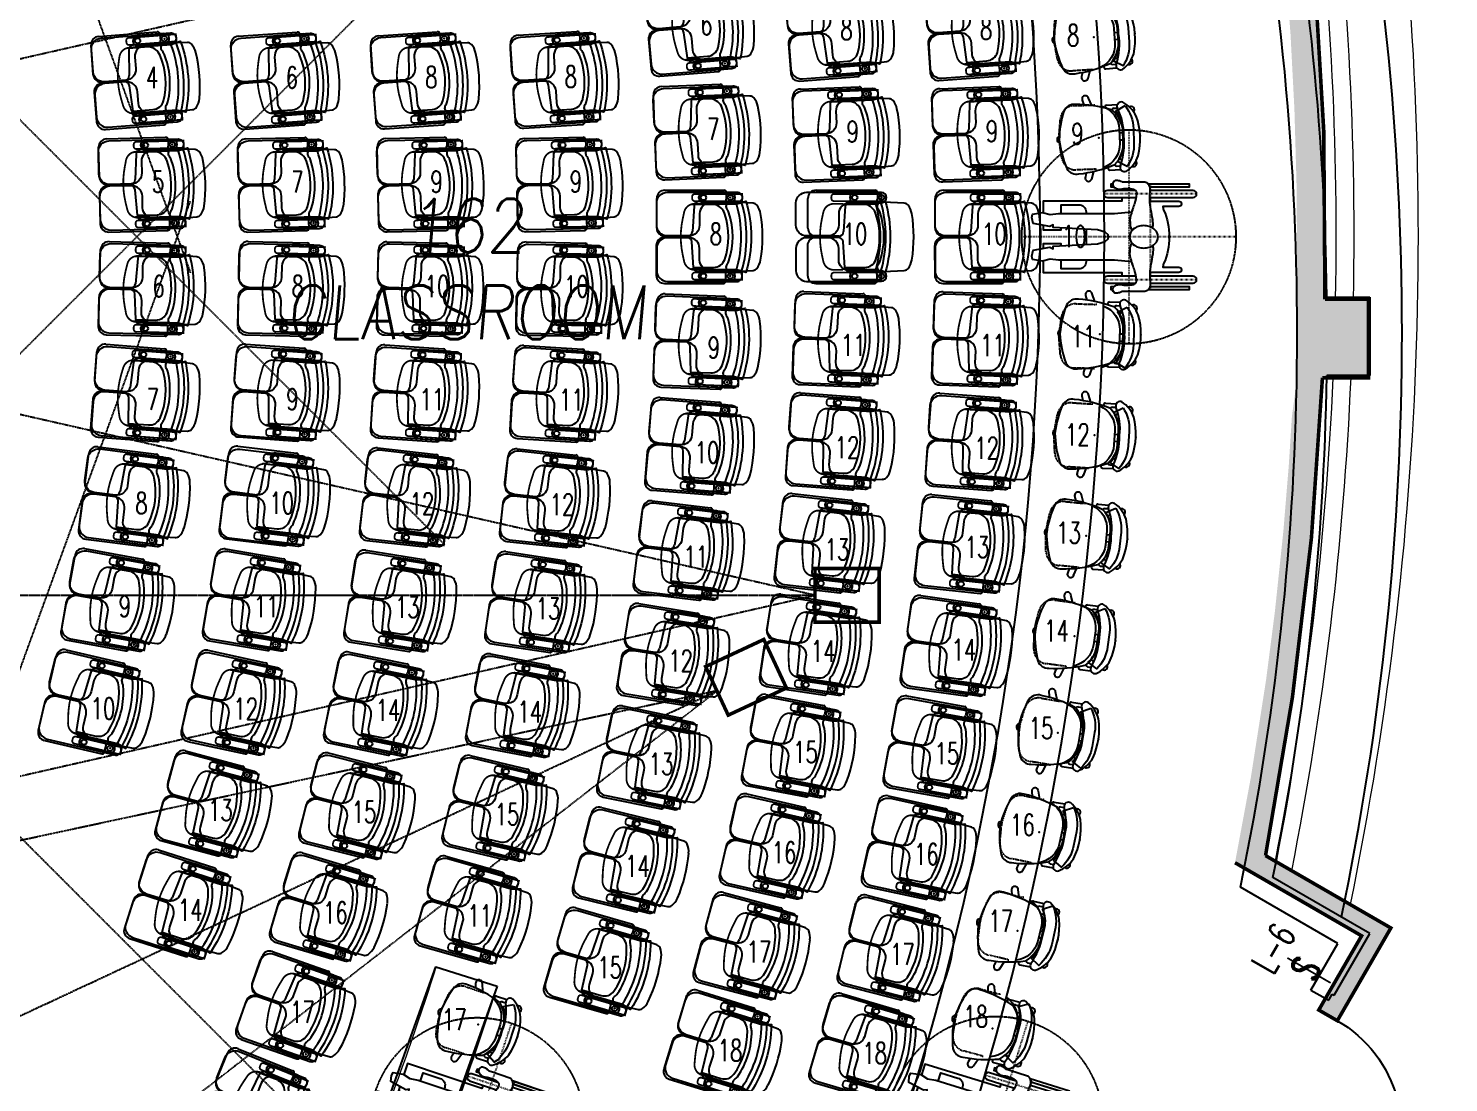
# Model space of a CAD drawing. Extents: x 689 to 4377, y 664 to 3532.
# Drawn here: x 3231 to 3628.9, y 974.5 to 1269.7 of the extents above; entities that cross this region are included whole.
import ezdxf
from ezdxf.enums import TextEntityAlignment as Align

# ---------------------------------------------------------------- set-up
doc = ezdxf.new("R2010")
doc.units = 0
doc.header["$MEASUREMENT"] = 0
for name, pattern in [('CENTER2', [1.125, 0.75, -0.125, 0.125, -0.125]), ('DASHED2', [0.375, 0.25, -0.125]), ('DOT', [0.25, 0, -0.25]), ('DOT2', [0.125, 0, -0.125])]:
    doc.linetypes.add(name, pattern=pattern)
doc.layers.get('0').update_dxf_attribs({"linetype": 'CONTINUOUS'})
for name, color, linetype in [('162-A-TXT', 7, 'CONTINUOUS'), ('162-A1-FURN', 32, 'CONTINUOUS'), ('162-A1-OVHD', 41, 'DASHED2'), ('A-BELOW', 111, 'CONTINUOUS'), ('A-DOOR', 7, 'CONTINUOUS'), ('A-FS-ID', 6, 'CONTINUOUS'), ('A-FS-NM', 6, 'CONTINUOUS'), ('A-WL-EX', 171, 'CONTINUOUS'), ('A-WL-EX-HATCH', 213, 'CONTINUOUS'), ('class_ADA', 253, 'CONTINUOUS'), ('class_FURN', 30, 'CONTINUOUS')]:
    doc.layers.add(name, color=color, linetype=linetype)
doc.styles.add('ROMAND', font='romand', dxfattribs={"width": 0.75})
doc.styles.add('RomanS', font='romans.shx')
doc.styles.get("Standard").update_dxf_attribs({"font": 'ROMANS.shx', "width": 0.85, "oblique": 5, "height": 6})

# ---------------------------------------------------------------- blocks, each defined once
blk = doc.blocks.new('SW1')
at = {"const_width": 0.5}
blk.add_lwpolyline([(0, 14), (0, 0)], dxfattribs=at)
at = {"style": 'ROMAND', "width": 0.75}
blk.add_text('S', height=8, dxfattribs=at).set_placement((0, 8.02), align=Align.MIDDLE_CENTER)
blk = doc.blocks.new('DR-36')
blk.add_lwpolyline([(36, 0, 0.414214), (0, 36), (0, 0), (2, 0), (2, 35.94)], format="xyb")
blk = doc.blocks.new('IT-SCRN-10-R')
at = {"linetype": 'DASHED2', "ltscale": 0.5}
for points in [[(186.68, -186.68), (0, 0), (186.68, 186.68)], [(0, 60), (262.5, 0), (0, -60)]]:
    blk.add_lwpolyline(points, dxfattribs=at)
for points in [[(-2.5, 78.62), (7.25, 78.62), (7.25, -64.38), (-2.5, -64.38)], [(-1.75, 66.44), (6.5, 66.44), (6.5, -63.62), (-1.75, -63.62)]]:
    blk.add_lwpolyline(points, close=True, dxfattribs=at)
at = {"linetype": 'DASHED2', "ltscale": 0.4}
blk.add_lwpolyline([(0, 60), (1, 60), (1, -60), (0, -60)], close=True, dxfattribs=at)
at = {"linetype": 'DASHED2', "ltscale": 0.5, "const_width": 1}
blk.add_lwpolyline([(262.5, -7.5), (280.5, -7.5), (280.5, 7.5), (262.5, 7.5)], close=True, dxfattribs=at)
at = {"linetype": 'CENTER2', "ltscale": 0.5}
blk.add_lwpolyline([(0, 0), (262.5, 0)], dxfattribs=at)
blk = doc.blocks.new('IT-SCRN-11-L')
at = {"linetype": 'DASHED2', "ltscale": 0.5}
for points in [[(186.68, -186.68), (0, 0), (186.68, 186.68)], [(0, 66), (290.4, 0), (0, -66)]]:
    blk.add_lwpolyline(points, dxfattribs=at)
for points in [[(-2.5, 70.38), (7.25, 70.38), (7.25, -84.62), (-2.5, -84.62)], [(-1.75, 69.62), (6.5, 69.62), (6.5, -72.44), (-1.75, -72.44)]]:
    blk.add_lwpolyline(points, close=True, dxfattribs=at)
at = {"linetype": 'DASHED2', "ltscale": 0.4}
blk.add_lwpolyline([(0, 66), (1, 66), (1, -66), (0, -66)], close=True, dxfattribs=at)
at = {"linetype": 'DASHED2', "ltscale": 0.5, "const_width": 1}
blk.add_lwpolyline([(290.4, -7.5), (308.4, -7.5), (308.4, 7.5), (290.4, 7.5)], close=True, dxfattribs=at)
at = {"linetype": 'CENTER2', "ltscale": 0.5}
blk.add_lwpolyline([(0, 0), (290.4, 0)], dxfattribs=at)
blk = doc.blocks.new('CHAIR-14-DT')
at = {"ltscale": 0.5, "flags": 128}
for points in [[(-14.44, 6.5), (-14.44, 3.25, -0.414214), (-17.44, 0.25), (-23.44, 0.25, -0.414214), (-26.44, 3.25), (-26.44, 9.5, -0.414214), (-23.44, 12.5), (-4, 12.5, -0.414214), (-2.5, 11), (-2.5, 11, -0.414214), (-4, 9.5), (-11.44, 9.5, 0.414214)], [(-14.44, -6.5), (-14.44, -3.25, 0.414214), (-17.44, -0.25), (-23.44, -0.25, 0.414214), (-26.44, -3.25), (-26.44, -9.5, 0.414214), (-23.44, -12.5), (-4, -12.5, 0.414214), (-2.5, -11), (-2.5, -11, 0.414214), (-4, -9.5), (-11.44, -9.5, -0.414214)]]:
    blk.add_lwpolyline(points, format="xyb", close=True, dxfattribs=at)
at = {"linetype": 'DOT2', "ltscale": 0.5, "const_width": 0.5}
for points in [[(-2.5, 10), (-2.5, 12), (-15.75, 12, 0.414214), (-16.5, 11.25), (-16.5, 10.75, 0.414214), (-15.75, 10)], [(-2.5, -10), (-2.5, -12), (-15.75, -12, -0.414214), (-16.5, -11.25), (-16.5, -10.75, -0.414214), (-15.75, -10)]]:
    blk.add_lwpolyline(points, format="xyb", close=True, dxfattribs=at)
at = {"linetype": 'DOT2', "ltscale": 0.5}
blk.add_lwpolyline([(-13.25, -9.25, 0.5, 0.5, 0), (-15.83, -9.25, 0.5, 0.5, -0.353134), (-18.76, -6.88, 0.5, 0.5, 0), (-19.15, -5.07, 0.5, 0.5, -0.053285), (-19.7, 0, 0.5, 0.5, -0.053285), (-19.15, 5.07, 0.5, 0.5, 0), (-18.76, 6.88, 0.5, 0.5, -0.353134), (-15.83, 9.25, 0.5, 0.5, 0), (-13.25, 9.25, 0, 0, 0)], format="xyseb", dxfattribs=at)
at = {"linetype": 'Continuous'}
blk.add_lwpolyline([(-12.64, 9.25), (-3.99, 9.25), (-1.44, 10, -0.144476), (-1.44, -10), (-3.99, -9.25), (-12.64, -9.25)], format="xyb", dxfattribs=at)
for points in [[(-8.09, 9.71), (-8.09, 10)], [(-8.09, 9.25), (-8.09, 9.5)], [(-6.09, 9.71), (-6.09, 10)], [(-6.09, 9.25), (-6.09, 9.5)], [(-8.09, -9.25), (-8.09, -9.5)], [(-8.09, -9.71), (-8.09, -10)], [(-6.09, -9.25), (-6.09, -9.5)], [(-6.09, -9.71), (-6.09, -10)]]:
    blk.add_lwpolyline(points, dxfattribs=at)
for radius, start, end in [(32.58, 343.5061, 16.4939), (34.08, 343.5581, 16.4419)]:
    blk.add_arc((-35.33, 0), radius, start, end, dxfattribs=at)
blk = doc.blocks.new('HC-TEMPL')
at = {"color": 253, "linetype": 'DOT'}
for p, q in [((0, 30), (0, -30)), ((-12, 19), (-12, -7)), ((12, 19), (12, -7)), ((-14.75, 6), (14.75, 6)), ((-30, 0), (30, 0))]:
    blk.add_line(p, q, dxfattribs=at)
at = {"color": 253}
for points in [[(-14, 5.86), (-14, 17), (-14.75, 17), (-14.75, 5.45)], [(14.75, 5.45), (14.75, 17), (14, 17), (14, 5.86)], [(6.97, 0.8), (6.57, -4), (6.57, -19.69), (6.29, -22.08), (6.85, -24.19), (6.36, -27.01), (5.45, -27.15), (3.76, -26.79), (2.91, -22.15), (3.34, -21.24), (2.63, -21.17), (2, -8.78), (1.3, -6.67), (0.52, -5.76), (0, -5.68), (-0.52, -5.76), (-1.3, -6.67), (-2, -8.78), (-2.63, -21.17), (-3.34, -21.24), (-2.91, -22.15), (-3.76, -26.79), (-5.45, -27.15), (-6.36, -27.01), (-6.85, -24.19), (-6.29, -22.08), (-6.57, -19.69), (-6.57, -4), (-6.97, 0.8)], [(-11, -2), (-10, -2), (-10, -24), (-6.8, -24)], [(6.8, -24), (10, -24), (10, -2), (11, -2)], [(-14.75, -4.5), (-14.75, -5), (-14, -5), (-14, -4.24)], [(14, -4.24), (14, -5), (14.75, -5), (14.75, -4.5)], [(-3.25, -24), (-2, -24), (-2, -19), (-2.52, -19)], [(2.52, -19), (2, -19), (2, -24), (3.25, -24)]]:
    blk.add_lwpolyline(points, dxfattribs=at)
for points in [[(-11, 5.86), (-11, 18, 1), (-13, 18), (-13, 6.02, 1)], [(13, 6.02), (13, 18, 1), (11, 18), (11, 5.86, 1)], [(-11, 6), (-10, 6), (-10, 14, -1), (-8.5, 14), (-8.5, 9.5), (-7.5, 9.75, -0.123106), (0, 11.25, -0.123106), (7.5, 9.75), (8.5, 9.5), (8.5, 14, -1), (10, 14), (10, 6), (11, 6)], [(-2.43, 6.71, 0.009012), (-3.41, 6.79, 0.040464), (-4.18, 6.76, 0.024009), (-6.95, 6.33, -0.02518), (-9.6, 5.92, -0.062246), (-12.47, 5.98, 0.115331), (-14.03, 5.85, 0.037518), (-14.31, 5.73, 0.035722), (-14.59, 5.57, 0.094361), (-15.15, 5, 0.148049), (-15.29, 4.51), (-15.29, -0.69), (-15.29, -1.61, -0.11973), (-15.36, -1.89, 0.046388), (-15.65, -2.59, 0.031539), (-15.71, -2.89, 0.017582), (-15.79, -3.44, 0.384464), (-15.01, -4.48, 0.325919), (-13.68, -3.86, 0.055549), (-13.4, -3.19, 0.074743), (-13.32, -2.66, 0.052222), (-13.42, -1.88, -0.045141), (-13.54, -0.97, -0.049351), (-13.43, 0.87, -0.103824), (-13.11, 1.7, -0.053783), (-12.93, 1.93, -0.074353), (-12.76, 2.05, -0.158953), (-12.03, 2.18, -0.041249), (-9.31, 1.56, -0.003698), (-7.91, 1.1, 0.006681), (-7.13, 0.86, 0.005459), (-6.14, 0.56, 0.007155), (-5.38, 0.36, 0.061185), (-4.97, 0.31, 0.015766), (-3.41, 0.36, 0.062077), (-2.61, 0.51, 0.029276), (-1.74, 0.85)], [(2.43, 6.71, -0.009012), (3.41, 6.79, -0.040464), (4.18, 6.76, -0.024009), (6.95, 6.33, 0.02518), (9.6, 5.92, 0.062246), (12.47, 5.98, -0.115331), (14.03, 5.85, -0.037518), (14.31, 5.73, -0.035722), (14.59, 5.57, -0.094361), (15.15, 5, -0.148049), (15.29, 4.51), (15.29, -0.69), (15.29, -1.61, 0.11973), (15.36, -1.89, -0.046388), (15.65, -2.59, -0.031539), (15.71, -2.89, -0.017582), (15.79, -3.44, -0.384464), (15.01, -4.48, -0.325919), (13.68, -3.86, -0.055549), (13.4, -3.19, -0.074743), (13.32, -2.66, -0.052222), (13.42, -1.88, 0.045141), (13.54, -0.97, 0.049351), (13.43, 0.87, 0.103824), (13.11, 1.7, 0.053783), (12.93, 1.93, 0.074353), (12.76, 2.05, 0.158953), (12.03, 2.18, 0.041249), (9.31, 1.56, 0.003698), (7.91, 1.1, -0.006681), (7.13, 0.86, -0.005459), (6.14, 0.56, -0.007155), (5.38, 0.36, -0.061185), (4.97, 0.31, -0.015766), (3.41, 0.36, -0.062077), (2.61, 0.51, -0.029276), (1.74, 0.85)], [(-13, 1.85), (-13, -6, 1), (-11, -6), (-11, 2, 1)], [(11, 2), (11, -6, 1), (13, -6), (13, 1.85, 1)], [(-6.57, -19), (-9, -19), (-9, -14, -0.414214), (-7, -12), (-6.57, -12)], [(-2.16, -12), (0, -12), (2.16, -12, -0.414214)], [(6.57, -12), (7, -12, -0.414214), (9, -14), (9, -19), (6.57, -19)]]:
    blk.add_lwpolyline(points, format="xyb", dxfattribs=at)
blk.add_lwpolyline([(0, 8.17, 0.122026), (-1.16, 7.89, 0.105329), (-2.22, 7, 0.087994), (-2.89, 5.74, 0.078725), (-3.14, 4.17, 0.078725), (-2.89, 2.6, 0.087994), (-2.22, 1.35, 0.105329), (-1.16, 0.46, 0.122026), (0, 0.17, 0.122026), (1.16, 0.46, 0.105329), (2.22, 1.35, 0.087994), (2.89, 2.6, 0.078725), (3.14, 4.17, 0.078725), (2.89, 5.74, 0.087994), (2.22, 7, 0.105329), (1.16, 7.89, 0.122026)], format="xyb", close=True, dxfattribs=at)
at = {"color": 253, "linetype": 'DOT'}
blk.add_circle((0, 0), 30, dxfattribs=at)
blk = doc.blocks.new('CHAIR-01A')
blk.add_lwpolyline([(-8.55, 6.53, -0.160866), (-2, 8.69), (2, 8.69, -0.160866), (8.55, 6.53), (7.04, 3.91, 0.171967), (2, 5.69), (-2, 5.69, 0.171967), (-7.04, 3.91)], format="xyb", close=True)
blk.add_lwpolyline([(-8.61, 0, -0.318862), (-2, 4.69), (2, 4.69, -0.318862), (8.61, 0, -0.318862)], format="xyb")
for points in [[(-1, 4.69), (-1, 5.69)], [(1, 4.69), (1, 5.69)]]:
    blk.add_lwpolyline(points)
at = {"linetype": 'DOT2', "ltscale": 0.5}
blk.add_lwpolyline([(8.99, -1.94, -0.013189), (9, -2.31), (9, -7.73, -0.382162), (5.44, -11.7), (0.44, -12.26, -0.055385), (-0.44, -12.26), (-5.44, -11.7, -0.382162), (-9, -7.73), (-9, -2.31, -0.013189), (-8.99, -1.94)], format="xyb", dxfattribs=at)
blk = doc.blocks.new('A$C1CEF12BC')
at = {"layer": '162-A1-FURN', "lineweight": 13}
blk.add_lwpolyline([(453.26, 74.5, 0.020285), (472.47, 128.1), (455.29, 133.48, -0.020285), (436.57, 81.26)], format="xyb", close=True, dxfattribs=at)
for radius, start, end in [(840, 341.71822, 18.28178), (822, 341.71822, 18.28178), (927.95, 348.37182, 8.50602), (909.95, 358.89802, 8.05901), (904.95, 358.89194, 7.93143), (904.95, 348.85613, 357.4983), (909.95, 348.74864, 357.51206)]:
    blk.add_arc((-197.41, 338), radius, start, end, dxfattribs=at)
at = {"layer": 'A-WL-EX'}
blk.add_lwpolyline([(696.07, 461.25, 1, 1, -0.039141), (704.36, 320.5, 0, 0, 0)], format="xyseb", dxfattribs=at)
at = {"layer": 'A-WL-EX', "const_width": 1}
for points in [[(703.67, 298.5), (716.59, 298.5), (716.59, 320.5), (704.35, 320.5)], [(687.72, 164.68), (722.84, 144.41), (707.84, 118.43), (702.64, 121.43), (714.64, 142.21), (679.17, 162.69)]]:
    blk.add_lwpolyline(points, dxfattribs=at)
blk.add_lwpolyline([(703.67, 298.5, -0.037406), (687.72, 164.68)], format="xyb", dxfattribs=at)
at = {"layer": 'A-WL-EX-HATCH', "lineweight": 13}
for points in [[(702.72, 395.19), (694.73, 394.69), (701.16, 415.95), (693.19, 415.25)], [(703.81, 374.01), (695.82, 373.69), (702.72, 395.19), (694.73, 394.69)], [(704.4, 353.26), (696.4, 353.13), (703.81, 374.01), (695.82, 373.69)], [(704.53, 338), (696.53, 338), (704.4, 353.26), (696.4, 353.13)], [(704.36, 320.5), (696.59, 320.5), (704.53, 338), (696.53, 338)], [(703.11, 287.28), (695.12, 287.73), (703.67, 298.5), (696.59, 298.5)], [(702.22, 273.41), (694.24, 273.99), (703.11, 287.28), (695.12, 287.73)], [(700.69, 254.78), (692.72, 255.52), (702.22, 273.41), (694.24, 273.99)], [(698.3, 232.12), (690.35, 233.06), (700.69, 254.78), (692.72, 255.52)], [(695.23, 208.78), (687.89, 213.98), (698.3, 232.12), (690.35, 233.06)], [(691.52, 185.32), (683.63, 186.68), (695.23, 208.78), (687.89, 213.98)], [(687.72, 164.68), (679.17, 162.69), (691.52, 185.32), (683.63, 186.68)], [(714.64, 142.21), (722.84, 144.41), (679.17, 162.69), (687.72, 164.68)], [(702.64, 121.43), (707.84, 118.43), (714.64, 142.21), (722.84, 144.41)]]:
    blk.add_solid(points, dxfattribs=at)
at = {"layer": 'A-WL-EX-HATCH'}
blk.add_solid([(696.59, 320.5), (716.59, 320.5), (696.59, 298.5), (716.59, 298.5)], dxfattribs=at)
at = {"layer": '162-A-TXT', "rotation": 60.00000000000271}
blk.add_blockref('SW1', (705.96, 129.02), dxfattribs=at)
at = {"layer": '162-A1-FURN', "lineweight": 13}
for name, p, rotation in [('CHAIR-14-DT', (541.16, 397.94), 4.64000000000069), ('CHAIR-14-DT', (580.39, 396.48), 4.299999999999319), ('CHAIR-14-DT', (619.49, 396.56), 4.100000000000395), ('CHAIR-01A', (640.72, 393.96), 273.8199999999998), ('CHAIR-14-DT', (385.85, 382.98), 4.410000000000049), ('CHAIR-14-DT', (424.97, 382.89), 4.125000000000151), ('CHAIR-14-DT', (464.06, 382.92), 3.885000000000279), ('CHAIR-14-DT', (503.14, 383), 3.675000000000034), ('CHAIR-14-DT', (542.98, 368), 2.320000000000149), ('CHAIR-14-DT', (582.04, 367.26), 2.14999999999971), ('CHAIR-14-DT', (621.06, 367.3), 2.049999999999945), ('CHAIR-01A', (642.12, 366), 271.9100000000002), ('HC-TEMPL', (649.43, 338), 270), ('CHAIR-14-DT', (387.39, 353.01), 1.469999999999709), ('CHAIR-14-DT', (426.41, 352.97), 1.374999999999744), ('CHAIR-14-DT', (465.42, 352.98), 1.294999999999992), ('CHAIR-14-DT', (504.43, 353.01), 1.225000000000084), ('CHAIR-14-DT', (387.39, 322.99), 358.5300000000003), ('CHAIR-14-DT', (426.41, 323.03), 358.6249999999994), ('CHAIR-14-DT', (465.42, 323.02), 358.705), ('CHAIR-14-DT', (504.43, 322.99), 358.7749999999999), ('CHAIR-14-DT', (542.98, 308), 357.6799999999998), ('CHAIR-14-DT', (582.04, 308.74), 357.8500000000003), ('CHAIR-14-DT', (621.06, 308.7), 357.95), ('CHAIR-01A', (642.12, 310), 268.0899999999998), ('CHAIR-14-DT', (424.97, 293.11), 355.8749999999991), ('CHAIR-14-DT', (464.06, 293.08), 356.1150000000005), ('CHAIR-14-DT', (503.14, 293), 356.3250000000004), ('CHAIR-14-DT', (541.16, 278.06), 355.3599999999993), ('CHAIR-14-DT', (580.39, 279.52), 355.7000000000007), ('CHAIR-14-DT', (619.49, 279.44), 355.8999999999996), ('CHAIR-01A', (640.72, 282.04), 266.1800000000002), ('CHAIR-14-DT', (422.1, 263.3), 353.1249999999994), ('CHAIR-14-DT', (461.36, 263.23), 353.5250000000004), ('CHAIR-14-DT', (500.58, 263.1), 353.8749999999995), ('CHAIR-14-DT', (538.13, 248.21), 353.0400000000004), ('CHAIR-14-DT', (577.65, 250.38), 353.55), ('CHAIR-14-DT', (616.87, 250.26), 353.850000000001), ('CHAIR-01A', (638.39, 254.13), 264.2699999999998), ('CHAIR-14-DT', (417.8, 233.67), 350.3750000000006), ('CHAIR-14-DT', (457.31, 233.54), 350.9350000000002), ('CHAIR-14-DT', (496.74, 233.33), 351.4249999999992), ('CHAIR-14-DT', (533.89, 218.51), 350.7199999999995), ('CHAIR-14-DT', (573.82, 221.36), 351.4000000000012), ('CHAIR-14-DT', (613.21, 221.19), 351.8000000000001), ('CHAIR-01A', (635.13, 226.32), 262.36), ('CHAIR-14-DT', (412.09, 204.27), 347.624999999997), ('CHAIR-14-DT', (451.92, 204.06), 348.3449999999999), ('CHAIR-14-DT', (491.63, 203.75), 348.9749999999977), ('CHAIR-14-DT', (568.9, 192.51), 349.2499999999968), ('CHAIR-14-DT', (608.52, 192.26), 349.7499999999994), ('CHAIR-01A', (630.95, 198.64), 260.4499999999992), ('CHAIR-14-DT', (528.45, 189), 348.4000000000008), ('CHAIR-14-DT', (404.97, 175.18), 344.8750000000009), ('CHAIR-14-DT', (445.2, 174.86), 345.755000000001), ('CHAIR-14-DT', (485.26, 174.42), 346.5250000000017), ('CHAIR-14-DT', (562.9, 163.86), 347.1000000000003), ('CHAIR-14-DT', (602.79, 163.53), 347.6999999999974), ('CHAIR-01A', (625.84, 171.11), 258.54), ('CHAIR-14-DT', (521.83, 159.74), 346.0800000000031), ('CHAIR-14-DT', (396.47, 146.47), 342.1250000000018), ('CHAIR-14-DT', (437.17, 145.98), 343.1649999999992), ('CHAIR-14-DT', (477.65, 145.39), 344.0750000000002), ('CHAIR-01A', (619.82, 143.76), 256.6299999999996), ('CHAIR-14-DT', (555.83, 135.46), 344.9499999999974), ('CHAIR-14-DT', (596.03, 135.02), 345.6500000000017), ('CHAIR-14-DT', (514.02, 130.77), 343.7600000000002), ('CHAIR-14-DT', (427.85, 117.5), 340.574999999997), ('CHAIR-01A', (468.17, 116.96), 251.4396309677321), ('CHAIR-01A', (612.89, 116.63), 254.7200000000003), ('HC-TEMPL', (466.89, 89.3), 251.4398700023165), ('CHAIR-14-DT', (547.7, 107.35), 342.8000000000013), ('CHAIR-14-DT', (588.27, 106.76), 343.599999999998), ('HC-TEMPL', (612.24, 89.65), 252.8100000000008), ('CHAIR-14-DT', (417.24, 89.47), 337.9850000000048)]:
    blk.add_blockref(name, p, dxfattribs=dict(at, rotation=rotation))
for p in [(543.59, 338), (582.59, 338), (621.59, 338)]:
    blk.add_blockref('CHAIR-14-DT', p, dxfattribs=at)
at = {"layer": '162-A1-FURN', "lineweight": 13, "xscale": -1}
for p, rotation in [((385.86, 293.03), 175.5916263770818), ((382.78, 263.18), 172.6516263770812), ((378.18, 233.52), 169.7116263770809), ((372.06, 204.13), 166.7716263770816)]:
    blk.add_blockref('CHAIR-14-DT', p, dxfattribs=dict(at, rotation=rotation))
at = {"layer": '162-A1-OVHD', "rotation": 335}
blk.add_blockref('IT-SCRN-10-R', (296.28, 576.04), dxfattribs=at)
at = {"layer": '162-A1-OVHD'}
blk.add_blockref('IT-SCRN-11-L', (271.09, 438.41), dxfattribs=at)
at = {"layer": '162-A1-OVHD', "xscale": -1}
for name, p, rotation in [('IT-SCRN-11-L', (271.09, 237.59), 180), ('IT-SCRN-10-R', (296.11, 99.88), 204.9999999999997)]:
    blk.add_blockref(name, p, dxfattribs=dict(at, rotation=rotation))
at = {"layer": 'A-DOOR', "xscale": -1, "rotation": 240.0000000000028}
blk.add_blockref('DR-36', (689.84, 87.25), dxfattribs=at)
at = {"layer": '162-A-TXT', "color": 7, "lineweight": 13, "style": 'RomanS', "width": 0.67}
for s, p in [('6', (531.07, 397.56)), ('8', (570.32, 396.19)), ('8', (609.42, 396.31)), ('8', (633.82, 394.45)), ('4', (375.78, 382.66)), ('6', (414.9, 382.64)), ('8', (454, 382.73)), ('8', (493.09, 382.86)), ('7', (532.99, 368.21)), ('9', (572.05, 367.51)), ('9', (611.08, 367.57)), ('9', (635.02, 366.87)), ('5', (377.44, 353.43)), ('7', (416.46, 353.42)), ('9', (455.48, 353.45)), ('9', (494.49, 353.49)), ('8', (533.71, 338.8)), ('10', (572.71, 338.8)), ('10', (611.71, 338.8)), ('10', (634.15, 338.13)), ('6', (377.61, 324.16)), ('8', (416.62, 324.17)), ('10', (455.62, 324.14)), ('10', (494.63, 324.1)), ('11', (572.22, 307.66)), ('11', (611.25, 307.6)), ('11', (636.59, 310.14)), ('9', (533.15, 306.97)), ('7', (375.94, 292.53)), ('9', (415.07, 292.54)), ('11', (454.17, 292.44)), ('11', (493.26, 292.31)), ('12', (635.03, 282.58)), ('10', (531.24, 277.61)), ('12', (570.48, 278.99)), ('12', (609.59, 278.86)), ('8', (372.78, 263.43)), ('10', (412.11, 263.44)), ('12', (451.38, 263.26)), ('12', (490.61, 263.04)), ('13', (632.55, 255.08)), ('11', (528.13, 248.36)), ('13', (567.67, 250.4)), ('13', (606.87, 251.07)), ('9', (368.13, 234.53)), ('11', (407.76, 234.51)), ('13', (447.27, 234.24)), ('13', (486.71, 233.9)), ('14', (629.16, 227.67)), ('14', (563.79, 221.94)), ('14', (603.22, 222.29)), ('12', (523.85, 219.26)), ('10', (362, 205.9)), ('12', (402.02, 205.82)), ('14', (441.85, 205.43)), ('14', (481.57, 204.95)), ('15', (624.85, 200.4)), ('15', (558.84, 193.64)), ('15', (598.46, 193.26)), ('13', (518.39, 190.35)), ('13', (394.92, 177.44)), ('15', (435.14, 176.89)), ('15', (475.2, 176.25)), ('16', (619.64, 173.29)), ('16', (552.83, 165.55)), ('16', (592.72, 165.06)), ('14', (511.76, 161.69)), ('14', (386.46, 149.44)), ('16', (427.14, 148.69)), ('11', (467.6, 147.85)), ('17', (613.53, 146.36)), ('17', (545.78, 137.7)), ('17', (585.97, 137.08)), ('15', (503.98, 133.32)), ('17', (417.88, 120.87)), ('17', (460.43, 118.76)), ('18', (606.52, 119.65)), ('18', (537.68, 110.14)), ('18', (578.23, 109.35))]:
    blk.add_text(s, height=6, dxfattribs=at).set_placement(p, align=Align.MIDDLE_CENTER)
at = {"layer": '162-A-TXT', "color": 7, "style": 'RomanS', "width": 0.67}
blk.add_text('L-6', height=7.5, rotation=60, dxfattribs=at).set_placement((689.92, 138.62), align=Align.MIDDLE_CENTER)
blk = doc.blocks.new('KI-Concerto_Dual_Tablet')
at = {"layer": 'class_FURN'}
for p, q in [((1.58, 6.43), (1.28, 0.65)), ((20.72, 0.65), (20.42, 6.43)), ((-1.44, 0), (-1.44, -7.38)), ((1.44, -7.38), (1.44, 0)), ((-2.06, -18.28), (-2.06, -1.77)), ((-1.38, -1.08), (0.46, -1.08)), ((1.15, -1.77), (1.15, -8.74)), ((20.56, 0), (20.56, -7.38)), ((20.82, -1.88), (20.83, -8.84)), ((23.34, -1.19), (21.51, -1.19)), ((23.44, -7.38), (23.44, 0)), ((24.06, -18.38), (24.03, -1.87)), ((1.94, -4.54), (1.94, -6.76)), ((1.94, -6.76), (1.94, -10.79)), ((19.56, -10.22), (19.56, -4.62)), ((20.06, -6.76), (20.06, -10.79)), ((2.43, -10.11), (9.54, -10.56)), ((10.83, -11.94), (10.83, -18.28)), ((19.55, -10.22), (12.44, -10.68)), ((11.15, -12.06), (11.17, -18.41)), ((8.54, -20.57), (0.23, -20.57)), ((13.46, -20.7), (21.77, -20.68))]:
    blk.add_line(p, q, dxfattribs=at)
blk.add_lwpolyline([(1.94, -6.76), (1.94, -9.98)], dxfattribs=at)
for centre in [(0, 0.06), (22, 0.06), (0, -7.47), (22, -7.47)]:
    blk.add_circle(centre, 0.75, dxfattribs=at)
for centre, radius, start, end in [((5.22, 3.64), 4.95, 98.4134, 128.3464), ((11, -31.76), 40.83, 80.8389, 99.1611), ((16.78, 3.64), 4.95, 51.6536, 81.5866), ((3.08, 6.35), 1.5, 128.3464, 177), ((18.92, 6.35), 1.5, 3, 51.6536), ((0, 0), 1.44, 0, 180), ((11, -21.27), 21.99, 72.1273, 107.8727), ((22, 0), 1.44, 0, 180), ((-1.38, -1.77), 0.688, 90, 180), ((0.46, -1.77), 0.688, 0, 90), ((2.5, 0.08), 1.25, 211.5483, 307.2526), ((5.61, -5.08), 3.71, 105.3643, 171.524), ((5.92, -4.41), 4.4, 112.3171, 127.2526), ((11, -20.91), 20.43, 71.822, 108.178), ((16.25, -4.62), 3.31, 0, 70.167), ((16.08, -4.41), 4.4, 52.7474, 67.6829), ((19.5, 0.08), 1.25, 232.7474, 328.4517), ((21.51, -1.88), 0.688, 90.0968, 180.0968), ((23.34, -1.88), 0.688, 0.0968, 90.0968), ((0, -7.38), 1.44, 180, 0), ((22, -7.38), 1.44, 180, 0), ((2.52, -8.74), 1.38, 180, 266.3478), ((9.45, -11.94), 1.38, 360, 86.3478), ((12.53, -12.06), 1.38, 93.749, 180.0968), ((19.46, -8.85), 1.38, 273.749, 0.0968), ((0.23, -18.28), 2.29, 180, 270), ((8.54, -18.28), 2.29, 270, 360), ((13.46, -18.4), 2.29, 180.0968, 270.0968), ((21.77, -18.39), 2.29, 270.0968, 0.0968)]:
    blk.add_arc(centre, radius, start, end, dxfattribs=at)
for p in [(0, 0.06), (0, 0.06), (0, 0.06), (0, 0.06), (0, 0.06), (0, 0.06), (0, 0.06), (0, 0.06), (0, 0.06), (21.92, 0.06), (22, 0.06), (22, 0.06), (22, 0.06), (22, 0.06)]:
    blk.add_point(p, dxfattribs=at)
blk = doc.blocks.new('KI-Loose Castor')
at = {"layer": 'class_FURN'}
for p, q in [((-9.69, 3.85), (-10.77, 4.15)), ((10.7, 4.34), (9.42, 3.92)), ((-11.48, 2.41), (-9.33, 1.69)), ((9.12, 1.7), (11.25, 2.51)), ((-9.1, -2.78), (-9.04, -5.78)), ((-8.36, -2.27), (-8.61, -2.27)), ((8.34, -1.94), (8.59, -1.93)), ((9.1, -2.42), (9.16, -5.42)), ((-8.06, -4.76), (-8.04, -5.76)), ((-5.98, -5.49), (-6.5, -6.29)), ((-4.07, -6.41), (-4.34, -6.79)), ((4.01, -6.39), (4.27, -6.71)), ((6.45, -6.13), (5.93, -5.42)), ((8.14, -4.44), (8.16, -5.44))]:
    blk.add_line(p, q, dxfattribs=at)
for centre, radius, start, end in [((-6.8, 6.47), 3.15, 118.4259, 189.9125), ((2.08, -17.11), 28.33, 94.6617, 111.5089), ((-0.11, 10.72), 1.01, 18.7082, 162.1633), ((-1.4, -16.65), 27.8, 70.5697, 87.5757), ((6.46, 6.73), 3.15, 352.3602, 63.8468), ((-11.13, 3.28), 0.941, 67.6895, 255.3497), ((26.79, 8.81), 36.81, 184.4842, 200.4084), ((-27.2, 7.73), 36.81, 341.8643, 357.7886), ((10.98, 3.42), 0.957, 286.858, 108.8465), ((-8.6, -2.77), 0.5, 91.1364, 181.1364), ((0.71, 2.51), 9.5, 268.0128, 318.0789), ((7.64, -4.45), 0.5, 1.1364, 85.4192), ((8.6, -2.43), 0.5, 1.1364, 91.1364), ((-8.48, -6.9), 1.22, 68.5174, 204.4438), ((-2.09, -2.56), 8.93, 212.8047, 248.177), ((-7.56, -4.75), 0.5, 96.2732, 181.1364), ((-1.22, 11.69), 18.74, 248.6571, 274.8928), ((-0.62, 3.19), 10.2, 225.9302, 274.2118), ((1.2, 9.33), 16.33, 267.1253, 295.232), ((2.09, -2.48), 8.93, 294.0958, 329.468), ((8.65, -6.56), 1.22, 337.829, 113.7554), ((-7.41, -9.39), 0.951, 155.8217, 308.2644), ((-0.2, 7.79), 19.35, 254.4033, 287.8695), ((7.57, -9.26), 0.959, 228.6532, 29.288)]:
    blk.add_arc(centre, radius, start, end, dxfattribs=at)
for p in [(0, 0), (0.18, -11.56)]:
    blk.add_point(p, dxfattribs=at)
blk = doc.blocks.new('HC-WheelChair')
at = {"layer": 'class_ADA', "color": 253, "linetype": 'DOT'}
for p, q in [((0, 30), (0, -30)), ((-12, 19), (-12, -7)), ((12, 19), (12, -7)), ((-14.75, 6), (14.75, 6)), ((-30, 0), (30, 0))]:
    blk.add_line(p, q, dxfattribs=at)
at = {"layer": 'class_ADA', "color": 253}
for points in [[(-14, 5.86), (-14, 17), (-14.75, 17), (-14.75, 5.45)], [(14.75, 5.45), (14.75, 17), (14, 17), (14, 5.86)], [(6.97, 0.8), (6.57, -4), (6.57, -19.69), (6.29, -22.08), (6.85, -24.19), (6.36, -27.01), (5.45, -27.15), (3.76, -26.79), (2.91, -22.15), (3.34, -21.24), (2.63, -21.17), (2, -8.78), (1.3, -6.67), (0.52, -5.76), (0, -5.68), (-0.52, -5.76), (-1.3, -6.67), (-2, -8.78), (-2.63, -21.17), (-3.34, -21.24), (-2.91, -22.15), (-3.76, -26.79), (-5.45, -27.15), (-6.36, -27.01), (-6.85, -24.19), (-6.29, -22.08), (-6.57, -19.69), (-6.57, -4), (-6.97, 0.8)], [(-11, -2), (-10, -2), (-10, -24), (-6.8, -24)], [(6.8, -24), (10, -24), (10, -2), (11, -2)], [(-14.75, -4.5), (-14.75, -5), (-14, -5), (-14, -4.24)], [(14, -4.24), (14, -5), (14.75, -5), (14.75, -4.5)], [(-3.25, -24), (-2, -24), (-2, -19), (-2.52, -19)], [(2.52, -19), (2, -19), (2, -24), (3.25, -24)]]:
    blk.add_lwpolyline(points, dxfattribs=at)
for points in [[(-11, 5.86), (-11, 18, 1), (-13, 18), (-13, 6.02, 1)], [(13, 6.02), (13, 18, 1), (11, 18), (11, 5.86, 1)], [(-11, 6), (-10, 6), (-10, 14, -1), (-8.5, 14), (-8.5, 9.5), (-7.5, 9.75, -0.123106), (0, 11.25, -0.123106), (7.5, 9.75), (8.5, 9.5), (8.5, 14, -1), (10, 14), (10, 6), (11, 6)], [(-2.43, 6.71, 0.009012), (-3.41, 6.79, 0.040464), (-4.18, 6.76, 0.024009), (-6.95, 6.33, -0.02518), (-9.6, 5.92, -0.062246), (-12.47, 5.98, 0.115331), (-14.03, 5.85, 0.037518), (-14.31, 5.73, 0.035722), (-14.59, 5.57, 0.094361), (-15.15, 5, 0.148049), (-15.29, 4.51), (-15.29, -0.69), (-15.29, -1.61, -0.11973), (-15.36, -1.89, 0.046388), (-15.65, -2.59, 0.031539), (-15.71, -2.89, 0.017582), (-15.79, -3.44, 0.384464), (-15.01, -4.48, 0.325919), (-13.68, -3.86, 0.055549), (-13.4, -3.19, 0.074743), (-13.32, -2.66, 0.052222), (-13.42, -1.88, -0.045141), (-13.54, -0.97, -0.049351), (-13.43, 0.87, -0.103824), (-13.11, 1.7, -0.053783), (-12.93, 1.93, -0.074353), (-12.76, 2.05, -0.158953), (-12.03, 2.18, -0.041249), (-9.31, 1.56, -0.003698), (-7.91, 1.1, 0.006681), (-7.13, 0.86, 0.005459), (-6.14, 0.56, 0.007155), (-5.38, 0.36, 0.061185), (-4.97, 0.31, 0.015766), (-3.41, 0.36, 0.062077), (-2.61, 0.51, 0.029276), (-1.74, 0.85)], [(2.43, 6.71, -0.009012), (3.41, 6.79, -0.040464), (4.18, 6.76, -0.024009), (6.95, 6.33, 0.02518), (9.6, 5.92, 0.062246), (12.47, 5.98, -0.115331), (14.03, 5.85, -0.037518), (14.31, 5.73, -0.035722), (14.59, 5.57, -0.094361), (15.15, 5, -0.148049), (15.29, 4.51), (15.29, -0.69), (15.29, -1.61, 0.11973), (15.36, -1.89, -0.046388), (15.65, -2.59, -0.031539), (15.71, -2.89, -0.017582), (15.79, -3.44, -0.384464), (15.01, -4.48, -0.325919), (13.68, -3.86, -0.055549), (13.4, -3.19, -0.074743), (13.32, -2.66, -0.052222), (13.42, -1.88, 0.045141), (13.54, -0.97, 0.049351), (13.43, 0.87, 0.103824), (13.11, 1.7, 0.053783), (12.93, 1.93, 0.074353), (12.76, 2.05, 0.158953), (12.03, 2.18, 0.041249), (9.31, 1.56, 0.003698), (7.91, 1.1, -0.006681), (7.13, 0.86, -0.005459), (6.14, 0.56, -0.007155), (5.38, 0.36, -0.061185), (4.97, 0.31, -0.015766), (3.41, 0.36, -0.062077), (2.61, 0.51, -0.029276), (1.74, 0.85)], [(-13, 1.85), (-13, -6, 1), (-11, -6), (-11, 2, 1)], [(11, 2), (11, -6, 1), (13, -6), (13, 1.85, 1)], [(-6.57, -19), (-9, -19), (-9, -14, -0.414214), (-7, -12), (-6.57, -12)], [(-2.16, -12), (0, -12), (2.16, -12, -0.414214)], [(6.57, -12), (7, -12, -0.414214), (9, -14), (9, -19), (6.57, -19)]]:
    blk.add_lwpolyline(points, format="xyb", dxfattribs=at)
blk.add_lwpolyline([(0, 8.17, 0.122026), (-1.16, 7.89, 0.105329), (-2.22, 7, 0.087994), (-2.89, 5.74, 0.078725), (-3.14, 4.17, 0.078725), (-2.89, 2.6, 0.087994), (-2.22, 1.35, 0.105329), (-1.16, 0.46, 0.122026), (0, 0.17, 0.122026), (1.16, 0.46, 0.105329), (2.22, 1.35, 0.087994), (2.89, 2.6, 0.078725), (3.14, 4.17, 0.078725), (2.89, 5.74, 0.087994), (2.22, 7, 0.105329), (1.16, 7.89, 0.122026)], format="xyb", close=True, dxfattribs=at)
at = {"layer": 'class_ADA', "color": 252, "linetype": 'DOT2', "ltscale": 0.5}
blk.add_circle((0, 0), 30, dxfattribs=at)

msp = doc.modelspace()

# ---------------------------------------------------------------- linework, layer by layer
at = {"layer": 'A-BELOW'}
msp.add_arc((2819.685, 1184.49503), 796.1291, 348.14037315, 11.85962685, dxfattribs=at)
at = {"layer": 'A-WL-EX'}
for p, q in [((3594.74959, 1194.49503), (3606.81344, 1194.49503)), ((3606.81344, 1194.49503), (3606.81344, 1172.49503)), ((3606.81344, 1172.49503), (3594.7212, 1172.49503)), ((3606.81344, 1016.26381), (3579.6543, 1031.94415)), ((3597.82503, 1013.44543), (3570.54689, 1029.19447)), ((3596.81344, 998.9433), (3606.81344, 1016.26381)), ((3590.29253, 1000.39875), (3597.82503, 1013.44543)), ((3590.29253, 1000.39875), (3595.27218, 997.52375)), ((3595.27218, 997.52375), (3596.27218, 999.2558)), ((3596.27218, 999.2558), (3596.81344, 998.9433))]:
    msp.add_line(p, q, dxfattribs=at)
for radius, start, end in [(766.7541, 348.31430216, 11.68569784), (775.1291, 0.73919776, 11.35030677), (775.1291, 348.64969323, 359.11295186)]:
    msp.add_arc((2819.685, 1184.49503), radius, start, end, dxfattribs=at)
at = {"layer": 'class_FURN'}
for p, q in [((3326.42482, 954.62644), (3345.14574, 1006.84818)), ((3345.14574, 1006.84818), (3362.32224, 1001.46602)), ((3362.32224, 1001.46602), (3343.10868, 947.87003))]:
    msp.add_line(p, q, dxfattribs=at)
for radius in [840, 822]:
    msp.add_arc((2692.43844, 1211.37003), radius, 341.71822287, 18.28177713, dxfattribs=at)

# ---------------------------------------------------------------- block references
at = {"layer": 'A-WL-EX'}
msp.add_blockref('A$C1CEF12BC', (2889.85154, 873.37003), dxfattribs=at)
at = {"layer": 'class_ADA'}
for p, rotation in [((3539.27808, 1211.37003), 270), ((3356.74101, 962.6657), 251.4398700023163), ((3502.0874, 963.01714), 252.8100000000025)]:
    msp.add_blockref('HC-WheelChair', p, dxfattribs=dict(at, rotation=rotation))
at = {"layer": 'class_FURN'}
for name, p, rotation in [('KI-Concerto_Dual_Tablet', (3424.26936, 1281.80217), 274.6400000000015), ('KI-Concerto_Dual_Tablet', (3463.56464, 1280.38235), 274.2999999999988), ('KI-Concerto_Dual_Tablet', (3502.70103, 1280.4786), 274.1000000000006), ('KI-Loose Castor', (3529.48047, 1267.33759), 93.82000000000609), ('KI-Concerto_Dual_Tablet', (3269.00806, 1266.86854), 274.4100000000003), ('KI-Concerto_Dual_Tablet', (3308.17595, 1266.80527), 274.1250000000012), ('KI-Concerto_Dual_Tablet', (3347.42866, 1266.87585), 273.8849999999999), ('KI-Concerto_Dual_Tablet', (3386.54724, 1266.97458), 273.675), ('KI-Concerto_Dual_Tablet', (3426.63378, 1252.12409), 272.3199999999996), ('KI-Concerto_Dual_Tablet', (3465.61085, 1251.40438), 272.1499999999996), ('KI-Concerto_Dual_Tablet', (3504.65458, 1251.44997), 272.0499999999991), ('KI-Loose Castor', (3530.89451, 1239.08247), 91.9099999999974), ('KI-Concerto_Dual_Tablet', (3271.21008, 1237.22608), 271.4700000000008), ('KI-Concerto_Dual_Tablet', (3310.23914, 1237.2022), 271.3749999999993), ('KI-Concerto_Dual_Tablet', (3349.26836, 1237.22105), 271.2950000000003), ('KI-Concerto_Dual_Tablet', (3388.17422, 1237.24984), 271.2249999999995), ('KI-Concerto_Dual_Tablet', (3427.56848, 1222.37003), 270), ('KI-Concerto_Dual_Tablet', (3469.93844, 1222.37003), 270), ('KI-Concerto_Dual_Tablet', (3505.56848, 1222.37003), 270), ('KI-Concerto_Dual_Tablet', (3271.77773, 1207.50667), 268.5300000000004), ('KI-Concerto_Dual_Tablet', (3310.77127, 1207.57008), 268.6262939914236), ('KI-Concerto_Dual_Tablet', (3349.64924, 1207.51603), 268.7049999999986), ('KI-Concerto_Dual_Tablet', (3388.64455, 1207.4852), 268.7749999999982), ('KI-Concerto_Dual_Tablet', (3427.52847, 1192.59778), 267.6800000000004), ('KI-Concerto_Dual_Tablet', (3466.4362, 1193.3202), 267.8500000000004), ('KI-Concerto_Dual_Tablet', (3505.44156, 1193.27602), 267.9499999999998), ('KI-Loose Castor', (3531.11799, 1184.10526), 88.08999999997917), ('KI-Concerto_Dual_Tablet', (3270.70066, 1177.82281), 265.5916263770822), ('KI-Concerto_Dual_Tablet', (3309.87961, 1177.98441), 265.8864474694504), ('KI-Concerto_Dual_Tablet', (3348.92114, 1177.81353), 266.1150000000013), ('KI-Concerto_Dual_Tablet', (3387.84208, 1177.72765), 266.3250000000012), ('KI-Concerto_Dual_Tablet', (3426.04904, 1162.86579), 265.3599999999996), ('KI-Concerto_Dual_Tablet', (3465.32849, 1164.28719), 265.7), ('KI-Concerto_Dual_Tablet', (3504.38891, 1164.19692), 265.8999999999992), ('KI-Loose Castor', (3529.70395, 1155.85014), 86.17999999999998), ('KI-Concerto_Dual_Tablet', (3268.32897, 1148.1936), 262.6516263770811), ('KI-Concerto_Dual_Tablet', (3307.56872, 1148.47577), 263.156626549547), ('KI-Concerto_Dual_Tablet', (3346.73274, 1148.18241), 263.5249999999996), ('KI-Concerto_Dual_Tablet', (3385.88353, 1148.01924), 263.8749999999994), ('KI-Concerto_Dual_Tablet', (3462.90414, 1135.33764), 263.5500000000011), ('KI-Concerto_Dual_Tablet', (3502.06723, 1135.19468), 263.8500000000017), ('KI-Loose Castor', (3527.34897, 1127.65785), 84.26999999998459), ('KI-Concerto_Dual_Tablet', (3423.59605, 1133.19492), 263.0400000000013), ('KI-Concerto_Dual_Tablet', (3264.33674, 1118.73813), 259.7116263770814), ('KI-Concerto_Dual_Tablet', (3303.81934, 1118.84533), 260.3750000000004), ('KI-Concerto_Dual_Tablet', (3343.21084, 1118.68), 260.9349999999995), ('KI-Concerto_Dual_Tablet', (3382.53723, 1118.43474), 261.4249999999998), ('KI-Concerto_Dual_Tablet', (3459.50935, 1106.48655), 261.4000000000023), ('KI-Concerto_Dual_Tablet', (3498.82415, 1106.2817), 261.8000000000001), ('KI-Loose Castor', (3524.05565, 1099.55971), 82.35999999999719), ('KI-Concerto_Dual_Tablet', (3419.721, 1103.67949), 260.72), ('KI-Concerto_Dual_Tablet', (3258.82976, 1089.52803), 256.7716263770816), ('KI-Concerto_Dual_Tablet', (3298.67727, 1089.61872), 257.6249999999968), ('KI-Concerto_Dual_Tablet', (3338.35187, 1089.36834), 258.3450000000007), ('KI-Concerto_Dual_Tablet', (3377.94011, 1089.01841), 258.9749999999975), ('KI-Concerto_Dual_Tablet', (3455.1485, 1077.7615), 259.2499999999974), ('KI-Concerto_Dual_Tablet', (3494.66265, 1077.48266), 259.7499999999998), ('KI-Loose Castor', (3519.35383, 1072.43148), 80.4500000000035), ('KI-Concerto_Dual_Tablet', (3414.87427, 1074.30461), 258.4000000000008), ('KI-Concerto_Dual_Tablet', (3292.13662, 1060.67302), 254.8750000000028), ('KI-Concerto_Dual_Tablet', (3332.18083, 1060.30455), 255.7550000000016), ('KI-Concerto_Dual_Tablet', (3372.07815, 1059.82797), 256.5250000000014), ('KI-Loose Castor', (3514.19587, 1044.61517), 78.53999999999712), ('KI-Concerto_Dual_Tablet', (3449.59806, 1049.24215), 257.1000000000008), ('KI-Concerto_Dual_Tablet', (3489.24688, 1048.89613), 257.6999999999984), ('KI-Concerto_Dual_Tablet', (3408.7393, 1045.17094), 256.0800000000027), ('KI-Concerto_Dual_Tablet', (3284.21594, 1032.07414), 252.1250000000011), ('KI-Concerto_Dual_Tablet', (3324.69972, 1031.55013), 253.1649999999993), ('KI-Concerto_Dual_Tablet', (3364.97719, 1030.91404), 254.0750000000004), ('KI-Loose Castor', (3508.11367, 1016.98624), 76.6300000000036), ('KI-Concerto_Dual_Tablet', (3442.87179, 1020.98067), 254.9499999999994), ('KI-Concerto_Dual_Tablet', (3483.03793, 1020.46809), 255.6500000000019), ('KI-Concerto_Dual_Tablet', (3401.3121, 1016.34359), 253.7600000000018), ('KI-Concerto_Dual_Tablet', (3315.93183, 1003.16146), 250.5749999999971), ('KI-Loose Castor', (3356.96225, 990.78779), 71.43963096772404), ('KI-Loose Castor', (3501.11399, 989.57536), 74.72000000000098), ('KI-Concerto_Dual_Tablet', (3435.20091, 992.96161), 252.7999999999996), ('KI-Concerto_Dual_Tablet', (3475.69951, 992.31029), 253.5999999999978), ('KI-Concerto_Dual_Tablet', (3305.88336, 975.2005), 247.9850000000048)]:
    msp.add_blockref(name, p, dxfattribs=dict(at, rotation=rotation))

# ---------------------------------------------------------------- texts
at = {"layer": 'A-FS-ID', "oblique": 5, "width": 0.85}
msp.add_text('162', height=15, dxfattribs=at).set_placement((3353.81344, 1214.49503), align=Align.MIDDLE)
at = {"layer": 'A-FS-NM', "oblique": 5, "width": 0.85}
msp.add_text('CLASSROOM', height=15, dxfattribs=at).set_placement((3353.81344, 1190.20932), align=Align.MIDDLE)

doc.saveas('drawing.dxf')
